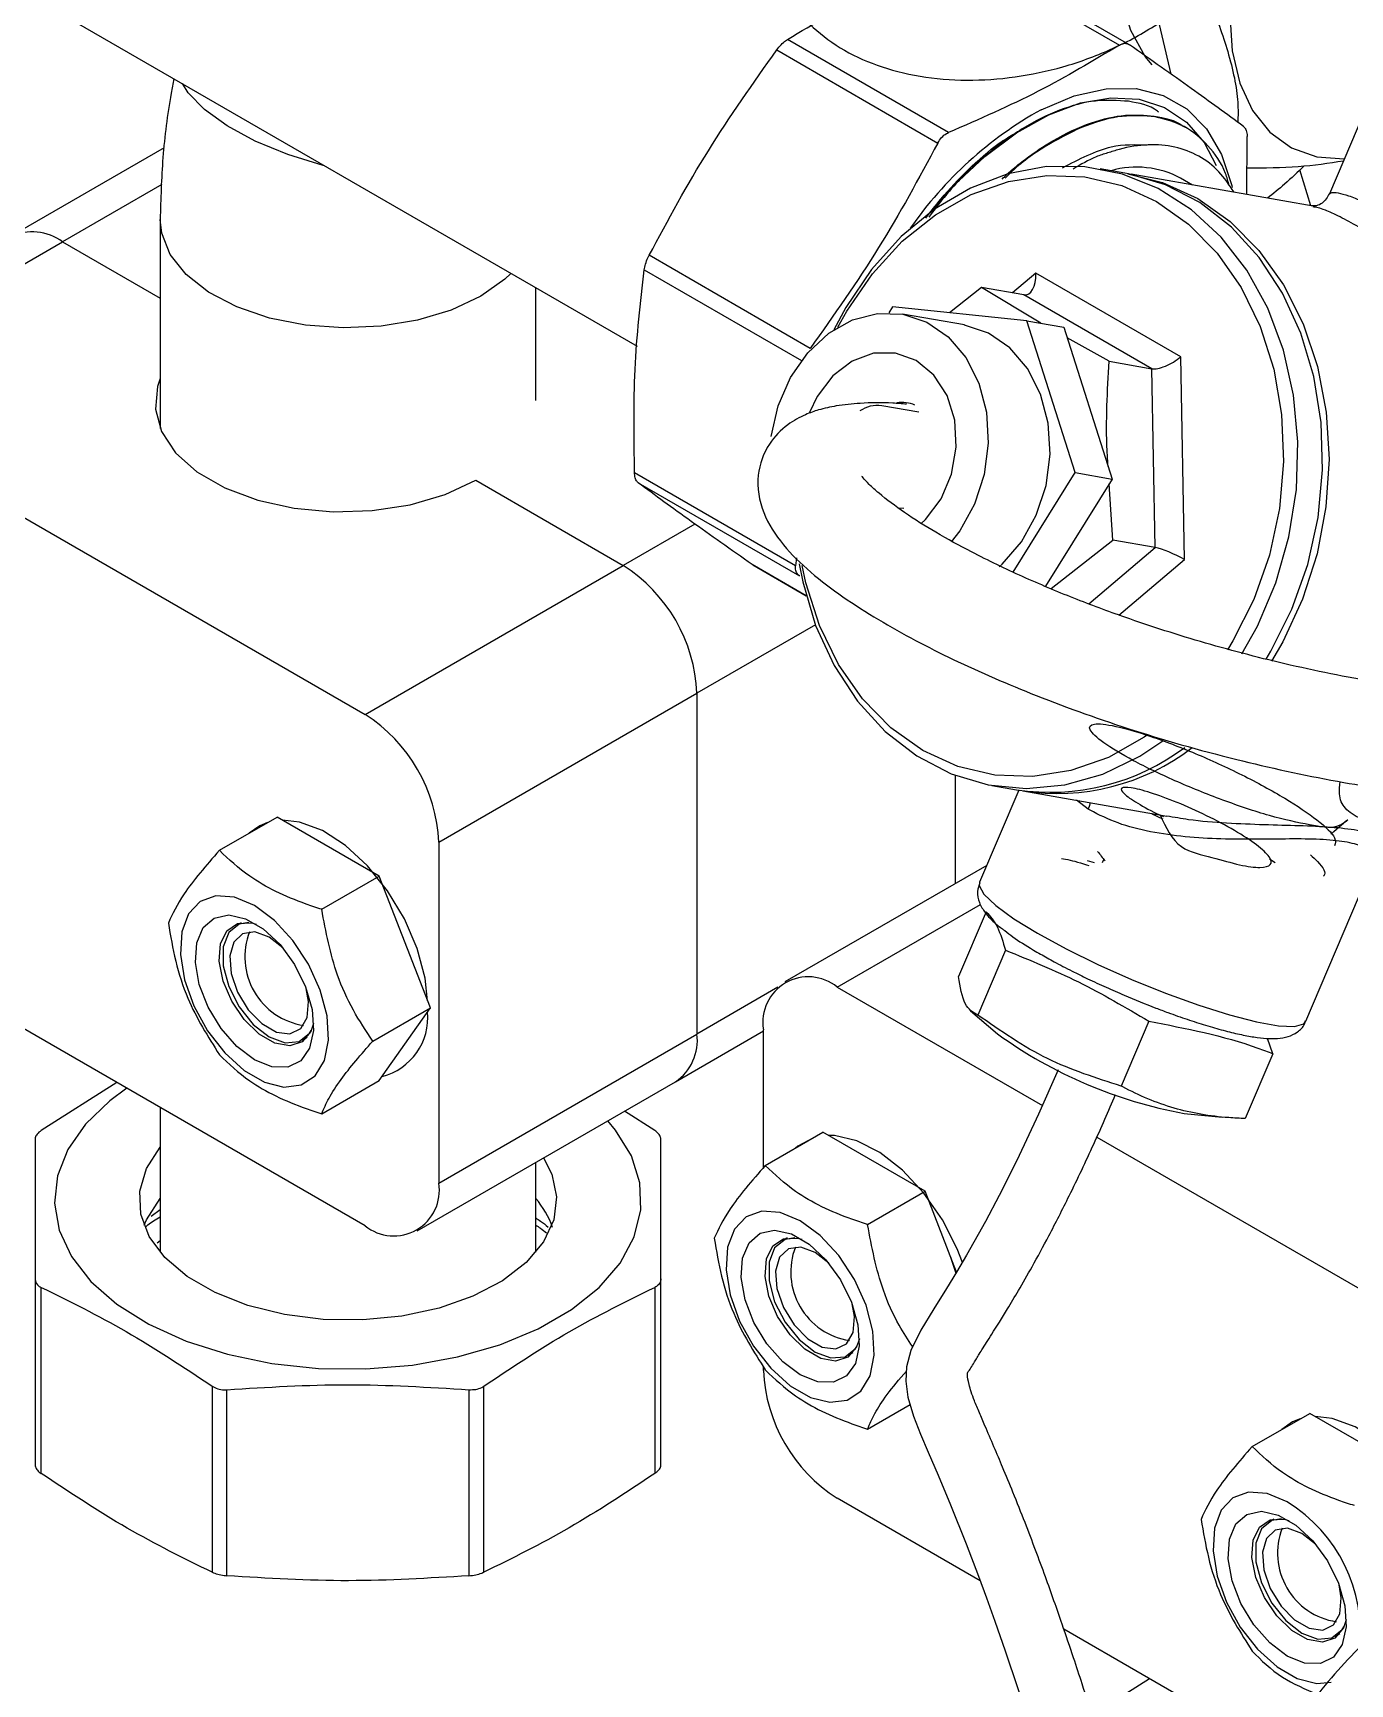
# Model space of a CAD drawing. Extents: x 75 to 2075, y 25 to 1460.
# Drawn here: x 1544.9 to 1635, y 618.2 to 731.2 of the extents above; entities that cross this region are included whole.
import ezdxf

# ---------------------------------------------------------------- set-up
doc = ezdxf.new("R2010")
doc.units = 0
doc.header["$LTSCALE"] = 5
doc.linetypes.add('SLD-KATı', pattern=[0])
doc.layers.get('0').update_dxf_attribs({"linetype": 'CONTINUOUS'})

msp = doc.modelspace()

# ---------------------------------------------------------------- linework, layer by layer
at = {"color": 7, "linetype": 'SLD-KATı'}
for p, q in [((1533.391, 740.292), (1586.233, 709.787)), ((1620.191, 739.465), (1622.771, 728.419)), ((1608.215, 736.771), (1619.246, 730.403)), ((1619.898, 730.446), (1608.875, 736.809)), ((1607.549, 724.415), (1596.518, 730.783)), ((1595.788, 730.068), (1606.819, 723.7)), ((1637.788, 729.996), (1633.629, 720.229)), ((1623.786, 724.761), (1623.711, 724.805)), ((1553.844, 723.373), (1543.319, 717.298)), ((1627.978, 720.171), (1628, 724.135)), ((1619.624, 721.64), (1617.932, 721.938)), ((1632.516, 719.373), (1620.047, 721.566)), ((1624.26, 720.825), (1623.437, 721.3)), ((1632.347, 719.403), (1631.609, 721.869)), ((1553.571, 718.459), (1553.571, 704.157)), ((1529.213, 706.739), (1546.89, 716.944)), ((1546.89, 716.944), (1553.571, 713.087)), ((1598.08, 709.644), (1587.049, 716.012)), ((1623.446, 709.058), (1613.531, 714.782)), ((1579.285, 706.063), (1579.285, 713.798)), ((1609.806, 713.81), (1607.605, 712.082)), ((1613.865, 711.362), (1609.806, 713.81)), ((1612.716, 713.298), (1609.806, 713.81)), ((1621.464, 708.248), (1612.716, 713.298)), ((1603.723, 712.486), (1603.467, 712.076)), ((1612.907, 711.531), (1603.723, 712.486)), ((1608.637, 711.243), (1604.406, 711.986)), ((1616.213, 701.142), (1612.907, 711.531)), ((1612.907, 711.531), (1615.446, 711.085)), ((1615.446, 711.085), (1618.752, 700.696)), ((1618.555, 708.76), (1615.678, 710.355)), ((1618.555, 708.76), (1621.464, 708.248)), ((1623.712, 695.184), (1623.446, 709.058)), ((1621.7, 696.006), (1621.464, 708.248)), ((1529.213, 706.739), (1567.599, 684.579)), ((1605.511, 705.265), (1602.973, 705.711)), ((1597.082, 694.757), (1586.051, 701.125)), ((1611.97, 694.332), (1616.213, 701.142)), ((1616.213, 701.142), (1618.752, 700.696)), ((1575.175, 700.616), (1585.276, 694.784)), ((1586.306, 700.429), (1597.337, 694.061)), ((1618.752, 700.696), (1614.181, 693.361)), ((1618.79, 696.517), (1618.55, 700.373)), ((1604.106, 698.729), (1604.496, 698.693)), ((1614.567, 693.198), (1618.79, 696.517)), ((1621.7, 696.006), (1618.79, 696.517)), ((1597.132, 695.308), (1597.082, 694.757)), ((1567.599, 684.579), (1585.276, 694.784)), ((1594.154, 694.816), (1594.109, 694.842)), ((1594.153, 694.814), (1597.8, 692.708)), ((1572.649, 675.831), (1590.327, 686.036)), ((1590.327, 686.036), (1590.327, 662.706)), ((1608.005, 680.418), (1608.005, 672.999)), ((1612.359, 679.404), (1609.671, 673.092)), ((1610.51, 679.728), (1612.203, 679.43)), ((1612.626, 679.356), (1622.497, 677.62)), ((1617.238, 678.02), (1617.103, 678.099)), ((1557.629, 675.282), (1561.574, 677.559)), ((1568.572, 673.519), (1561.574, 677.559)), ((1572.649, 675.831), (1572.649, 652.501)), ((1610.161, 674.244), (1596.352, 666.272)), ((1617.036, 674.587), (1617.523, 674.448)), ((1618.173, 674.676), (1618.061, 674.414)), ((1629.518, 674.694), (1629.907, 674.44)), ((1632.014, 663.576), (1636.674, 674.516)), ((1564.628, 671.242), (1568.572, 673.519)), ((1572.072, 664.5), (1568.572, 673.519)), ((1567.599, 649.585), (1529.213, 671.744)), ((1559.12, 670.326), (1558.771, 670.124)), ((1610.128, 671.076), (1608.237, 666.637)), ((1611.449, 668.444), (1609.559, 664.005)), ((1599.923, 665.919), (1613.977, 657.806)), ((1568.127, 662.223), (1572.072, 664.5)), ((1568.572, 659.521), (1572.072, 664.5)), ((1609.057, 664.296), (1610.903, 662.711)), ((1621.263, 663.585), (1619.372, 659.146)), ((1563.294, 662.29), (1563.643, 662.492)), ((1572.649, 652.501), (1590.327, 662.706)), ((1588.847, 659.436), (1594.873, 662.915)), ((1594.873, 653.552), (1594.873, 663.002)), ((1629.754, 661.359), (1629.383, 662.407)), ((1629.754, 661.359), (1627.864, 656.92)), ((1550.609, 659.392), (1545.418, 656.096)), ((1564.628, 657.244), (1568.572, 659.521)), ((1571.17, 649.231), (1588.847, 659.436)), ((1553.571, 657.683), (1553.571, 647.765)), ((1587.438, 656.096), (1585.354, 657.42)), ((1623.675, 657.271), (1626.297, 657.019)), ((1595.005, 653.705), (1598.95, 655.982)), ((1605.948, 651.942), (1598.95, 655.982)), ((1617.707, 655.652), (1638.309, 643.759)), ((1579.285, 647.765), (1579.285, 653.916)), ((1602.004, 649.665), (1605.948, 651.942)), ((1608.1, 646.397), (1605.948, 651.942)), ((1552.957, 650.239), (1553.571, 650.685)), ((1596.496, 648.749), (1596.147, 648.548)), ((1553.353, 648.415), (1553.571, 648.573)), ((1545, 645.948), (1545, 633.209)), ((1545.418, 632.626), (1545.418, 645.365)), ((1587.438, 645.365), (1587.438, 632.626)), ((1587.857, 633.209), (1587.857, 645.948)), ((1600.669, 640.714), (1601.018, 640.915)), ((1594.873, 639.672), (1594.873, 639.945)), ((1557.134, 638.601), (1557.134, 625.863)), ((1575.723, 625.863), (1575.723, 638.601)), ((1558.144, 625.621), (1558.144, 638.36)), ((1574.713, 638.36), (1574.713, 625.621)), ((1602.004, 635.667), (1604.913, 637.347)), ((1628.34, 634.461), (1632.285, 636.738)), ((1639.283, 632.698), (1632.285, 636.738)), ((1609.72, 625.269), (1599.923, 630.924)), ((1629.831, 629.505), (1629.482, 629.304)), ((1630.263, 613.41), (1615.448, 621.962)), ((1634.004, 621.47), (1634.353, 621.671)), ((1621.32, 618.572), (1617.384, 616.073))]:
    msp.add_line(p, q, dxfattribs=at)
at = {"color": 8, "linetype": 'SLD-KATı'}
for p, q in [((1553.677, 720.862), (1546.89, 716.944)), ((1586.713, 715.014), (1597.473, 708.803)), ((1613.531, 714.782), (1611.937, 713.435)), ((1590.181, 697.616), (1585.276, 694.784)), ((1617.148, 692.16), (1621.7, 696.006)), ((1619.219, 691.387), (1623.712, 695.184)), ((1597.799, 692.711), (1594.109, 694.842)), ((1598.438, 690.719), (1590.327, 686.036)), ((1617.103, 678.099), (1616.307, 678.709)), ((1599.923, 665.919), (1609.736, 671.583)), ((1595.872, 665.907), (1590.327, 662.706))]:
    msp.add_line(p, q, dxfattribs=at)
at = {"color": 7, "linetype": 'SLD-KATı', "flags": 128}
for points in [[(1621.497, 729.042), (1621.018, 729.633), (1620.035, 731.405), (1619.398, 733.533), (1619.126, 735.958), (1619.226, 738.614), (1619.695, 741.428), (1620.52, 744.324), (1621.678, 747.224), (1623.139, 750.047), (1624.862, 752.716), (1626.8, 755.16), (1628.298, 756.74)], [(1633.573, 749.664), (1633.107, 749.07), (1631.326, 746.49), (1629.791, 743.734), (1628.544, 740.877), (1627.617, 737.998), (1627.038, 735.176), (1626.821, 732.486), (1626.973, 730.003), (1627.489, 727.794), (1628.355, 725.92), (1629.548, 724.431), (1631.035, 723.368), (1632.775, 722.761), (1634.648, 722.621)], [(1606.32, 718.976), (1607.924, 720.8), (1610.025, 722.78), (1612.207, 724.406), (1614.41, 725.637), (1616.58, 726.44), (1618.659, 726.795), (1620.594, 726.693), (1622.334, 726.135), (1623.835, 725.138), (1625.057, 723.725), (1625.877, 722.17)], [(1613.889, 725.977), (1616.155, 726.924), (1618.341, 727.41), (1620.391, 727.423), (1622.251, 726.961), (1623.874, 726.038), (1625.218, 724.678), (1626.248, 722.914), (1626.937, 720.794), (1626.968, 720.651)], [(1627.635, 688.729), (1628.695, 690.624), (1629.962, 693.599), (1630.861, 696.744), (1631.369, 699.985), (1631.475, 703.245), (1631.177, 706.449), (1630.482, 709.522), (1629.405, 712.39), (1627.972, 714.988), (1626.217, 717.254), (1624.181, 719.136), (1621.912, 720.588), (1619.462, 721.577), (1616.889, 722.08), (1614.254, 722.085), (1611.618, 721.591), (1609.043, 720.612), (1606.589, 719.168), (1604.315, 717.295), (1602.272, 715.036), (1600.51, 712.444), (1599.685, 710.918)], [(1599.971, 711.097), (1600.583, 712.198), (1602.34, 714.754), (1604.38, 716.97), (1606.651, 718.79), (1609.099, 720.17), (1611.662, 721.076), (1614.277, 721.485), (1616.881, 721.387), (1619.409, 720.785), (1621.799, 719.694), (1623.992, 718.14), (1625.934, 716.161), (1627.577, 713.807), (1628.88, 711.136), (1629.813, 708.212), (1630.351, 705.109), (1630.481, 701.902), (1630.201, 698.671), (1629.516, 695.494), (1628.445, 692.451), (1627.013, 689.617), (1626.64, 689.008)], [(1631.065, 691.788), (1632.151, 694.857), (1632.857, 698.059), (1633.165, 701.32), (1633.069, 704.562), (1632.57, 707.709), (1631.682, 710.688), (1630.423, 713.43), (1628.825, 715.869), (1626.924, 717.949), (1624.765, 719.62), (1622.398, 720.844), (1619.879, 721.593), (1619.624, 721.64)], [(1619.835, 721.601), (1622.203, 721.003), (1624.613, 719.895)], [(1624.613, 719.895), (1626.829, 718.332), (1628.799, 716.35), (1630.477, 713.996), (1631.824, 711.324), (1632.807, 708.398), (1633.405, 705.286), (1633.602, 702.06), (1633.394, 698.798), (1632.787, 695.574), (1631.794, 692.464), (1630.439, 689.543), (1629.671, 688.23)], [(1595.413, 703.609), (1595.887, 705.711), (1596.734, 707.658), (1597.908, 709.345), (1599.346, 710.682), (1600.97, 711.596), (1602.692, 712.038), (1604.42, 711.984), (1606.061, 711.437), (1607.526, 710.427), (1608.736, 709.008), (1609.625, 707.257), (1610.147, 705.267), (1610.273, 703.147), (1609.996, 701.01), (1609.33, 698.972), (1608.313, 697.142), (1607.741, 696.398)], [(1611.026, 694.693), (1611.229, 694.876), (1612.544, 696.398), (1613.561, 698.228), (1614.226, 700.266), (1614.504, 702.403), (1614.378, 704.523), (1613.856, 706.513), (1612.966, 708.264), (1611.756, 709.683), (1610.291, 710.694), (1608.651, 711.24), (1608.637, 711.243)], [(1605.663, 697.629), (1605.972, 697.923), (1607.039, 699.336), (1607.762, 701.033), (1608.082, 702.877), (1607.975, 704.718), (1607.448, 706.406), (1606.545, 707.806), (1605.338, 708.804), (1603.925, 709.319), (1602.421, 709.308), (1600.948, 708.774), (1599.624, 707.76), (1598.558, 706.346), (1598.035, 705.243)], [(1553.571, 707.572), (1553.385, 707.025), (1553.244, 705.476), (1553.664, 703.943), (1554.628, 702.495), (1556.091, 701.193), (1557.992, 700.096), (1560.246, 699.251), (1562.756, 698.695), (1565.41, 698.452), (1568.095, 698.533), (1570.691, 698.935), (1573.086, 699.639), (1575.175, 700.616)], [(1597.319, 694.888), (1597.564, 693.659), (1598.452, 690.68), (1599.711, 687.938), (1601.309, 685.499), (1603.21, 683.419), (1605.369, 681.748), (1607.736, 680.524), (1610.255, 679.775), (1612.866, 679.521), (1615.51, 679.766), (1618.123, 680.504), (1620.644, 681.719), (1622.234, 682.772)], [(1621.17, 683.18), (1620.945, 683.024), (1618.497, 681.644), (1615.934, 680.738), (1613.318, 680.33), (1610.714, 680.427), (1608.186, 681.029), (1605.797, 682.121), (1603.604, 683.675), (1601.662, 685.653), (1600.019, 688.007), (1598.715, 690.679), (1597.783, 693.602), (1597.527, 694.785)], [(1629.289, 688.369), (1629.624, 688.924), (1631.065, 691.788)], [(1560.923, 677.183), (1560.394, 676.968), (1559.664, 676.456)], [(1571.884, 664.984), (1571.708, 666.526), (1571.166, 668.556), (1570.297, 670.586), (1569.145, 672.505), (1567.774, 674.211), (1566.257, 675.611), (1564.677, 676.629), (1563.118, 677.212), (1561.949, 677.342)], [(1560.022, 671.493), (1558.651, 672.067), (1557.382, 672.163), (1556.308, 671.774), (1555.51, 670.929), (1555.046, 669.691), (1554.952, 668.151), (1555.233, 666.423), (1555.87, 664.637), (1556.815, 662.923), (1557.998, 661.41), (1559.33, 660.209), (1560.715, 659.41), (1562.047, 659.072), (1563.23, 659.22), (1564.175, 659.842), (1564.812, 660.894), (1565.093, 662.296), (1564.999, 663.946), (1564.535, 665.719), (1563.737, 667.486), (1562.663, 669.114), (1561.394, 670.484), (1560.022, 671.493)], [(1560.022, 660.945), (1558.828, 661.843), (1557.74, 663.076), (1556.855, 664.536), (1556.251, 666.092), (1555.982, 667.607), (1556.072, 668.946), (1556.514, 669.989), (1557.267, 670.645), (1558.264, 670.854), (1559.419, 670.599), (1560.626, 669.902), (1561.78, 668.825), (1562.778, 667.463), (1563.531, 665.938), (1563.973, 664.385), (1564.063, 662.942), (1563.794, 661.737), (1563.19, 660.878), (1562.305, 660.441), (1561.217, 660.464), (1560.022, 660.945)], [(1564.072, 663.427), (1563.88, 662.868), (1563.29, 662.166), (1562.439, 661.893), (1561.42, 662.077), (1560.341, 662.7), (1559.321, 663.693), (1558.47, 664.949), (1557.881, 666.332), (1557.616, 667.692), (1557.705, 668.881), (1558.138, 669.771), (1558.868, 670.266), (1559.817, 670.311), (1560.145, 670.23)], [(1559.647, 670.336), (1558.977, 670.223), (1558.263, 669.653), (1557.883, 668.667), (1557.883, 667.384), (1558.263, 665.96), (1558.977, 664.565), (1559.939, 663.368), (1561.033, 662.514), (1562.126, 662.106), (1563.088, 662.192), (1563.802, 662.762), (1563.915, 662.943)], [(1561.971, 668.601), (1561.033, 669.337), (1560.054, 669.691), (1559.207, 669.574), (1558.607, 669.003), (1558.334, 668.054), (1558.426, 666.856), (1558.87, 665.57), (1559.606, 664.37), (1560.535, 663.419), (1561.531, 662.844), (1562.459, 662.723), (1563.195, 663.073), (1563.639, 663.846), (1563.731, 664.938), (1563.575, 665.823)], [(1615.059, 660.262), (1613.717, 657.216), (1612.224, 654.047), (1611.028, 651.658), (1610.083, 649.867), (1608.79, 647.561), (1608.099, 646.396), (1607.415, 645.282), (1606.544, 643.901), (1605.646, 642.439), (1604.977, 641.051), (1604.678, 639.926), (1604.629, 638.953), (1604.769, 637.838), (1605.147, 636.548), (1605.635, 635.303), (1606.152, 634.086), (1606.833, 632.502), (1607.681, 630.484), (1608.759, 627.796), (1609.604, 625.584), (1610.145, 624.115), (1610.718, 622.519), (1611.428, 620.479), (1612.293, 617.905), (1613.333, 614.684), (1614.57, 610.679), (1616.023, 605.734), (1617.257, 601.321), (1618.64, 596.172), (1620.185, 590.17), (1621.906, 583.188), (1621.906, 583.188)], [(1551.298, 658.995), (1550.123, 658.141), (1548.45, 656.543), (1547.242, 654.811), (1546.532, 652.99), (1546.337, 651.126), (1546.662, 649.269), (1547.499, 647.465), (1548.826, 645.763), (1550.609, 644.205), (1552.802, 642.833), (1555.348, 641.682), (1558.181, 640.781), (1561.227, 640.154), (1564.408, 639.818), (1567.642, 639.78), (1570.844, 640.042), (1573.931, 640.598), (1576.825, 641.432), (1579.449, 642.523), (1581.735, 643.843), (1583.626, 645.358), (1585.071, 647.029), (1586.033, 648.811), (1586.487, 650.66), (1586.422, 652.526), (1585.839, 654.363), (1584.754, 656.121), (1584.213, 656.761)], [(1598.298, 655.606), (1597.226, 655.04), (1597.04, 654.88)], [(1608.51, 647.071), (1608.146, 648.001), (1607.128, 649.989), (1605.858, 651.814), (1604.404, 653.377), (1602.845, 654.595), (1601.265, 655.401), (1599.748, 655.752), (1599.325, 655.766)], [(1579.823, 654.227), (1580.388, 653.113), (1580.71, 651.556), (1580.516, 649.992), (1579.813, 648.478), (1578.627, 647.068), (1576.999, 645.813), (1574.989, 644.758), (1572.67, 643.942), (1570.126, 643.394), (1567.447, 643.134), (1564.732, 643.171), (1562.078, 643.505), (1559.582, 644.122), (1557.333, 645.001), (1555.412, 646.109), (1553.89, 647.408), (1552.821, 648.849), (1552.244, 650.381), (1552.179, 651.948), (1552.629, 653.494), (1553.571, 654.955)], [(1552.468, 649.61), (1552.629, 649.995), (1553.571, 651.455)], [(1597.398, 649.917), (1596.027, 650.491), (1594.757, 650.587), (1593.684, 650.198), (1592.885, 649.353), (1592.422, 648.114), (1592.327, 646.574), (1592.609, 644.847), (1593.246, 643.06), (1594.191, 641.347), (1595.373, 639.833), (1596.706, 638.633), (1598.09, 637.834), (1599.423, 637.495), (1600.606, 637.643), (1601.55, 638.266), (1602.187, 639.317), (1602.469, 640.72), (1602.374, 642.369), (1601.911, 644.143), (1601.113, 645.909), (1600.039, 647.538), (1598.769, 648.908), (1597.398, 649.917)], [(1597.398, 639.369), (1596.204, 640.266), (1595.116, 641.499), (1594.23, 642.959), (1593.626, 644.516), (1593.358, 646.03), (1593.448, 647.369), (1593.889, 648.413), (1594.642, 649.068), (1595.64, 649.278), (1596.794, 649.023), (1598.002, 648.326), (1599.156, 647.248), (1600.154, 645.886), (1600.907, 644.361), (1601.348, 642.808), (1601.438, 641.366), (1601.17, 640.161), (1600.566, 639.302), (1599.681, 638.864), (1598.592, 638.887), (1597.398, 639.369)], [(1601.448, 641.851), (1601.256, 641.292), (1600.666, 640.59), (1599.815, 640.316), (1598.795, 640.501), (1597.717, 641.123), (1596.697, 642.116), (1595.846, 643.372), (1595.256, 644.755), (1594.992, 646.115), (1595.081, 647.305), (1595.514, 648.195), (1596.244, 648.689), (1597.192, 648.735), (1597.521, 648.653)], [(1597.023, 648.759), (1596.353, 648.647), (1595.639, 648.076), (1595.259, 647.09), (1595.259, 645.808), (1595.639, 644.383), (1596.353, 642.988), (1597.314, 641.792), (1598.408, 640.938), (1599.502, 640.529), (1600.464, 640.615), (1601.178, 641.185), (1601.29, 641.366)], [(1599.347, 647.024), (1598.408, 647.76), (1597.429, 648.114), (1596.583, 647.997), (1595.982, 647.426), (1595.71, 646.477), (1595.802, 645.279), (1596.246, 643.993), (1596.982, 642.794), (1597.91, 641.842), (1598.906, 641.267), (1599.835, 641.147), (1600.571, 641.496), (1601.015, 642.27), (1601.107, 643.362), (1600.951, 644.247)], [(1608.076, 646.316), (1607.76, 647.269), (1607.698, 647.433)], [(1608.076, 646.316), (1607.76, 647.269), (1607.698, 647.433)], [(1631.633, 636.362), (1631.105, 636.148), (1630.375, 635.636)], [(1642.385, 625.881), (1641.877, 627.736), (1641.007, 629.765), (1639.856, 631.685), (1638.485, 633.39), (1636.968, 634.79), (1635.387, 635.809), (1633.828, 636.391), (1632.66, 636.522)], [(1630.733, 630.673), (1629.362, 631.247), (1628.092, 631.343), (1627.019, 630.954), (1626.22, 630.109), (1625.757, 628.871), (1625.662, 627.33), (1625.944, 625.603), (1626.581, 623.816), (1627.526, 622.103), (1628.708, 620.589), (1630.041, 619.389), (1631.425, 618.59), (1632.758, 618.252), (1633.757, 618.341)], [(1630.733, 620.125), (1629.539, 621.022), (1628.451, 622.256), (1627.565, 623.715), (1626.961, 625.272), (1626.693, 626.787), (1626.783, 628.125), (1627.224, 629.169), (1627.977, 629.824), (1628.975, 630.034), (1630.129, 629.779), (1631.337, 629.082), (1632.491, 628.004), (1633.489, 626.643), (1634.242, 625.117), (1634.683, 623.564), (1634.774, 622.122), (1634.505, 620.917), (1633.901, 620.058), (1633.016, 619.62), (1631.927, 619.643), (1630.733, 620.125)], [(1630.358, 629.515), (1629.688, 629.403), (1628.974, 628.832), (1628.594, 627.846), (1628.594, 626.564), (1628.974, 625.139), (1629.688, 623.745), (1630.649, 622.548), (1631.743, 621.694), (1632.837, 621.285), (1633.799, 621.371), (1634.513, 621.941), (1634.625, 622.122)], [(1634.783, 622.607), (1634.591, 622.048), (1634.001, 621.346), (1633.15, 621.072), (1632.13, 621.257), (1631.052, 621.879), (1630.032, 622.872), (1629.181, 624.128), (1628.591, 625.511), (1628.327, 626.871), (1628.416, 628.061), (1628.849, 628.951), (1629.579, 629.445), (1630.527, 629.491), (1630.856, 629.409)], [(1632.682, 627.781), (1631.743, 628.516), (1630.764, 628.87), (1629.918, 628.753), (1629.317, 628.182), (1629.045, 627.233), (1629.137, 626.035), (1629.581, 624.749), (1630.317, 623.55), (1631.245, 622.598), (1632.241, 622.023), (1633.17, 621.903), (1633.906, 622.253), (1634.35, 623.026), (1634.442, 624.118), (1634.286, 625.003)]]:
    msp.add_lwpolyline(points, dxfattribs=at)
at = {"color": 8, "linetype": 'SLD-KATı', "flags": 128}
for points in [[(1564.833, 722.141), (1564.736, 722.167), (1562.304, 722.921), (1560.079, 723.836), (1558.153, 724.874), (1556.603, 725.992), (1555.493, 727.144), (1555.094, 727.763)], [(1575.52, 713.211), (1573.503, 712.262), (1571.198, 711.566), (1568.697, 711.153), (1566.103, 711.039), (1563.522, 711.229), (1561.06, 711.715), (1558.818, 712.476), (1556.888, 713.483), (1555.348, 714.694), (1554.262, 716.058), (1553.674, 717.521), (1553.571, 718.46)], [(1577.591, 714.776), (1577.164, 714.375), (1575.52, 713.211)], [(1617.242, 678.544), (1617.196, 678.354), (1617.103, 678.099)], [(1609.671, 673.092), (1609.649, 672.864), (1609.977, 672.271), (1610.78, 671.505), (1612.023, 670.602), (1613.651, 669.599)], [(1613.651, 669.599), (1615.593, 668.54), (1617.765, 667.473), (1620.071, 666.444), (1622.411, 665.497), (1624.683, 664.674), (1626.786, 664.011), (1628.63, 663.537), (1630.134, 663.272), (1631.231, 663.229), (1631.875, 663.409), (1632.014, 663.576)]]:
    msp.add_lwpolyline(points, dxfattribs=at)
at = {"color": 7, "linetype": 'SLD-KATı'}
for centre, radius, start, end in [((1626.85, 702.67), 26.668, 119.07861, 145.27296), ((1620.436, 715.641), 6.406, 62.05811, 105.81578), ((1544.798, 714.023), 3.593, 54.38242, 114.30712), ((1602.666, 703.688), 2.046, 81.38197, 125.35966), ((1579.361, 685.537), 10.977, 2.60548, 57.39452), ((1561.684, 675.332), 10.977, 2.60548, 57.39452), ((1614.521, 694.571), 15.317, 261.29513, 306.94281), ((1614.992, 694.32), 15.15, 261.01499, 307.55719), ((1564.115, 667.987), 4.746, 158.83328, 261.16135), ((1597.952, 663.501), 3.119, 50.79671, 189.21404), ((1567.691, 663.86), 4.21, 284.71744, 5.08122), ((1586.929, 662.274), 3.425, 304.05635, 7.25583), ((1629.356, 688.322), 31.567, 234.22829, 259.63262), ((1569.57, 652.002), 3.119, 230.79671, 9.21404), ((1574.529, 647.363), 6.274, 19.64674, 40.71058), ((1601.491, 646.41), 4.746, 158.83328, 261.16135), ((1605.839, 640.171), 10.977, 182.60548, 237.39452), ((1625.314, 621.768), 10.424, 353.23708, 58.67705), ((1634.826, 627.166), 4.746, 158.83328, 261.16135)]:
    msp.add_arc(centre, radius, start, end, dxfattribs=at)
at = {"color": 8, "linetype": 'SLD-KATı'}
msp.add_arc((1604.375, 703.766), 2.173, 66.26508, 99.555, dxfattribs=at)
at = {"color": 7, "linetype": 'SLD-KATı'}
for centre, major_axis, ratio, start_param, end_param in [((1612.685, 714.93), (-0.146, 1.637), 0.5093534, 3.0052984, 4.5760947), ((1622.599, 709.207), (1.381, 0.815), 0.3810582, 3.5609335, 5.1317299), ((1622.866, 695.332), (1.437, -0.651), 0.1591937, 1.0151612, 2.5859575)]:
    msp.add_ellipse(centre, major_axis=major_axis, ratio=ratio, start_param=start_param, end_param=end_param, dxfattribs=at)
for points, knots in [([(1661.996, 726.008), (1662.001, 726.011), (1662.08, 726.055), (1661.548, 726.191), (1660.249, 726.922), (1658.11, 728.325), (1655.499, 730.333), (1652.838, 732.616), (1649.66, 735.569), (1645.934, 739.351), (1641.79, 743.974), (1638.391, 748.07), (1635.479, 751.774), (1632.725, 755.434), (1629.867, 759.426), (1626.921, 763.741), (1623.923, 768.339), (1620.636, 773.636), (1617.351, 779.223), (1614.08, 785.078), (1610.838, 791.174), (1607.425, 797.942), (1603.832, 805.451), (1601.523, 810.651), (1600.302, 813.401)], [0, 0, 0, 0, 0.0020497, 0.0301819, 0.0640753, 0.0982096, 0.1328976, 0.1642325, 0.1907123, 0.2391823, 0.2870046, 0.3322943, 0.361502, 0.3969068, 0.44062, 0.479832, 0.5254644, 0.5784883, 0.6400266, 0.6962506, 0.7594906, 0.8305718, 0.9104065, 1, 1, 1, 1]), ([(1597.66, 812.317), (1598.937, 809.441), (1601.338, 804.033), (1605.065, 796.264), (1608.566, 789.348), (1611.851, 783.197), (1614.912, 777.741), (1617.747, 772.915), (1620.355, 768.658), (1622.946, 764.589), (1625.531, 760.691), (1628.259, 756.752), (1631.507, 752.261), (1635.51, 747.047), (1640.244, 741.37), (1644.284, 736.959), (1647.494, 733.718), (1650.078, 731.259), (1652.924, 728.752), (1655.752, 726.508), (1658.282, 724.765), (1660.275, 723.658), (1661.638, 723.181), (1662.556, 723.11), (1663.466, 723.47), (1663.988, 724.349), (1663.995, 725.054), (1663.899, 725.432), (1663.732, 725.832), (1663.348, 726.435), (1662.594, 727.319), (1661.247, 728.596), (1659.343, 730.127), (1656.937, 731.846), (1654.152, 733.678), (1651.864, 735.03), (1650.641, 735.752)], [0, 0, 0, 0, 0.0715414, 0.1345143, 0.1898869, 0.2385234, 0.2811927, 0.3185757, 0.3512727, 0.3798102, 0.4121736, 0.4403831, 0.4693959, 0.514009, 0.5584366, 0.5993028, 0.6184122, 0.6399774, 0.664883, 0.6922972, 0.7190166, 0.745141, 0.7693914, 0.7868912, 0.8009275, 0.8098206, 0.8171453, 0.8232387, 0.8328532, 0.8468666, 0.8655525, 0.8893461, 0.9189148, 0.942329, 0.9691726, 1, 1, 1, 1]), ([(1595.453, 736.551), (1595.78, 735.543), (1596.486, 733.36), (1597.945, 731.848), (1600.058, 730.139), (1602.615, 728.958), (1605.558, 728.191), (1608.771, 727.922), (1612.097, 728.147), (1615.429, 728.852), (1618.667, 730.027), (1621.678, 731.635), (1624.317, 733.592), (1626.509, 735.832), (1628.183, 738.295), (1629.262, 740.891), (1629.697, 743.488), (1629.488, 746.007), (1628.635, 748.377), (1627.156, 750.504), (1625.128, 752.283), (1622.629, 753.665), (1619.731, 754.615), (1616.53, 755.085), (1613.19, 755.054), (1609.824, 754.535), (1606.53, 753.55), (1603.43, 752.121), (1600.68, 750.324), (1598.364, 748.225), (1596.549, 745.897), (1595.313, 743.414), (1594.717, 740.903), (1594.771, 738.453), (1595.453, 736.132), (1596.818, 734.075), (1598.054, 732.748), (1598.935, 732.249), (1599.013, 732.204)], [0, 0, 0, 0, 0.0247958, 0.0536964, 0.08212088, 0.11032546, 0.13913884, 0.16804933, 0.19651084, 0.22468848, 0.25348212, 0.28240108, 0.31089829, 0.33905325, 0.36782574, 0.39675171, 0.42528331, 0.45341982, 0.48216976, 0.51110129, 0.53966594, 0.56778827, 0.59651427, 0.6254499, 0.65404626, 0.68215867, 0.71085932, 0.73979761, 0.76842433, 0.79653108, 0.82520501, 0.8541445, 0.88280021, 0.91090557, 0.93955139, 0.96849063, 0.99717397, 1, 1, 1, 1]), ([(1709.063, 736.888), (1708.972, 736.255), (1708.577, 733.513), (1707.505, 728.902), (1705.786, 722.906), (1703.656, 717.298), (1701.139, 712.132), (1698.54, 707.848), (1696.002, 704.382), (1693.648, 701.647), (1691.269, 699.236), (1688.32, 696.64), (1684.256, 693.695), (1679.204, 690.903), (1673.805, 688.725), (1668.602, 687.227), (1663.109, 686.152), (1657.304, 685.531), (1650.712, 685.376), (1644.03, 685.757), (1637.294, 686.643), (1631.099, 687.869), (1625.198, 689.397), (1620.268, 690.972), (1616.108, 692.521), (1612.601, 693.992), (1609.437, 695.511), (1606.731, 696.994), (1604.577, 698.334), (1602.984, 699.528), (1602.084, 700.351), (1601.724, 700.752), (1601.615, 700.891), (1601.609, 700.877), (1601.608, 700.873)], [0, 0, 0, 0, 0.0157421, 0.0681159, 0.1145764, 0.1654648, 0.2095927, 0.2476276, 0.2791908, 0.3052422, 0.3265826, 0.3522928, 0.3886107, 0.4311742, 0.4706091, 0.5070164, 0.541106, 0.5845156, 0.6261982, 0.6766315, 0.7218631, 0.7667032, 0.8082101, 0.8481287, 0.8737611, 0.8997939, 0.9260928, 0.9450317, 0.9624542, 0.9782857, 0.986314, 0.9943033, 0.9981558, 1, 1, 1, 1]), ([(1623.502, 737.554), (1623.564, 737.431), (1624.262, 736.059), (1625.479, 733.459), (1626.79, 729.814), (1627.403, 726.992), (1627.371, 725.559), (1627.361, 725.11)], [0, 0, 0, 0, 0.0266984, 0.2988115, 0.570344, 0.8652368, 1, 1, 1, 1]), ([(1604.675, 705.819), (1604.357, 705.846), (1603.273, 705.94), (1601.669, 705.91), (1599.988, 705.748), (1598.753, 705.477), (1597.671, 705.098), (1596.467, 704.451), (1595.107, 703.099), (1594.297, 700.875), (1594.714, 698.394), (1596.105, 696.208), (1598.064, 694.291), (1600.299, 692.607), (1603.54, 690.54), (1607.978, 688.217), (1613.816, 685.7), (1620.447, 683.343), (1627.458, 681.373), (1634.265, 679.925), (1640.452, 678.998), (1646.177, 678.453), (1652.073, 678.242), (1658.536, 678.448), (1664.553, 679.149), (1669.673, 680.173), (1673.531, 681.2), (1677.895, 682.64), (1683.055, 684.826), (1688.522, 687.942), (1693.306, 691.455), (1697.443, 695.202), (1701.263, 699.445), (1705.188, 704.835), (1708.85, 711.337), (1711.943, 718.729), (1713.85, 724.956), (1715.022, 729.717), (1715.466, 732.004), (1715.673, 733.073)], [0, 0, 0, 0, 0.0085572, 0.0292426, 0.0450129, 0.0569124, 0.0656832, 0.0772112, 0.09041, 0.1060511, 0.1237639, 0.1404478, 0.1561481, 0.1717507, 0.1876302, 0.2190198, 0.2528319, 0.2917381, 0.3341558, 0.3732205, 0.4067814, 0.4371238, 0.4688988, 0.5038222, 0.5430751, 0.5676445, 0.5887736, 0.6079797, 0.6423995, 0.6799309, 0.7110216, 0.7409183, 0.7738811, 0.8087018, 0.8572977, 0.9071216, 0.9554208, 0.9791709, 1, 1, 1, 1]), ([(1595.788, 730.068), (1595.885, 730.19), (1596.08, 730.435), (1596.338, 730.664), (1596.478, 730.757), (1596.518, 730.783)], [0, 0, 0, 0, 0.4171164, 0.8343171, 1, 1, 1, 1]), ([(1619.246, 730.403), (1617.443, 729.321), (1613.837, 727.156), (1609.645, 725.329), (1607.549, 724.415)], [0, 0, 0, 0, 0.5, 1, 1, 1, 1]), ([(1619.246, 730.403), (1619.347, 730.452), (1619.549, 730.549), (1619.788, 730.511), (1619.908, 730.438), (1619.942, 730.418)], [0, 0, 0, 0, 0.41711643, 0.83431706, 1, 1, 1, 1]), ([(1627.745, 724.83), (1626.597, 725.673), (1624.289, 727.366), (1621.396, 729.397), (1619.942, 730.418)], [0, 0, 0, 0, 0.497591, 1, 1, 1, 1]), ([(1587.049, 716.012), (1588.352, 718.428), (1590.972, 723.282), (1594.177, 727.799), (1595.788, 730.068)], [0, 0, 0, 0, 0.497591, 1, 1, 1, 1]), ([(1554.513, 728.099), (1554.448, 727.767), (1554.095, 725.956), (1553.688, 722.715), (1553.61, 719.869), (1553.571, 718.459)], [0, 0, 0, 0, 0.10174661, 0.55502479, 1, 1, 1, 1]), ([(1619.871, 726.554), (1619.131, 726.608), (1617.65, 726.716), (1615.162, 726.035), (1612.596, 724.765), (1610.042, 722.873), (1607.857, 720.805), (1606.657, 719.234), (1606.19, 718.623)], [0, 0, 0, 0, 0.1774307, 0.3548613, 0.532292, 0.7097226, 0.8871533, 1, 1, 1, 1]), ([(1611.213, 721.234), (1611.424, 721.433), (1611.947, 721.927), (1612.803, 722.595), (1613.754, 723.278), (1615.269, 724.227), (1617.279, 725.154), (1619.633, 725.707), (1620.981, 725.595), (1621.625, 725.541)], [0, 0, 0, 0, 0.0604782, 0.1504688, 0.2383464, 0.324111, 0.568351, 0.793652, 1, 1, 1, 1]), ([(1621.699, 725.499), (1620.959, 725.552), (1619.479, 725.659), (1616.988, 724.988), (1614.435, 723.68), (1612.537, 722.401), (1611.573, 721.442), (1611.42, 721.29)], [0, 0, 0, 0, 0.2387139, 0.4774278, 0.7161417, 0.9548556, 1, 1, 1, 1]), ([(1621.947, 725.801), (1621.917, 725.826), (1621.348, 726.293), (1620.589, 726.427), (1619.871, 726.554)], [0, 0, 0, 0, 0.0532132, 1, 1, 1, 1]), ([(1621.625, 725.541), (1622.344, 725.415), (1623.102, 725.281), (1623.671, 724.813), (1623.701, 724.789)], [0, 0, 0, 0, 0.9472991, 1, 1, 1, 1]), ([(1626.772, 720.771), (1626.692, 721.06), (1626.387, 722.167), (1625.358, 723.578), (1623.762, 724.959), (1622.387, 725.319), (1621.699, 725.499)], [0, 0, 0, 0, 0.105481, 0.403654, 0.701827, 1, 1, 1, 1]), ([(1627.745, 724.83), (1627.802, 724.77), (1627.917, 724.649), (1627.986, 724.373), (1627.997, 724.187), (1628, 724.135)], [0, 0, 0, 0, 0.4171164, 0.8343171, 1, 1, 1, 1]), ([(1606.819, 723.7), (1605.515, 721.284), (1602.896, 716.43), (1599.69, 711.913), (1598.08, 709.644)], [0, 0, 0, 0, 0.497591, 1, 1, 1, 1]), ([(1606.002, 718.562), (1606.338, 719.004), (1607.24, 720.19), (1608.927, 721.935), (1610.595, 723.432), (1611.642, 724.093), (1611.951, 724.289)], [0, 0, 0, 0, 0.18679473, 0.50179271, 0.85284858, 1, 1, 1, 1]), ([(1606.819, 723.7), (1606.9, 723.831), (1607.062, 724.095), (1607.335, 724.315), (1607.502, 724.393), (1607.549, 724.415)], [0, 0, 0, 0, 0.4171162, 0.8343167, 1, 1, 1, 1]), ([(1615.351, 722.002), (1616.491, 722.597), (1618.552, 723.672), (1620.353, 723.597), (1621.157, 723.564)], [0, 0, 0, 0, 0.55312315, 1, 1, 1, 1]), ([(1627.098, 720.326), (1626.773, 720.823), (1626.107, 721.843), (1624.714, 722.866), (1623.081, 723.499), (1621.234, 723.646), (1619.654, 723.411), (1618.703, 723.102), (1618.439, 723.016)], [0, 0, 0, 0, 0.1789537, 0.3671025, 0.5552513, 0.7417399, 0.9282061, 1, 1, 1, 1]), ([(1618.439, 723.016), (1618.178, 722.937), (1617.409, 722.703), (1616.618, 722.231), (1616.095, 721.919)], [0, 0, 0, 0, 0.339745, 1, 1, 1, 1]), ([(1627.988, 721.99), (1629.185, 722.001), (1631.56, 722.024), (1633.584, 722.329), (1634.588, 722.481)], [0, 0, 0, 0, 0.5040894, 1, 1, 1, 1]), ([(1631.905, 722.147), (1631.461, 721.716), (1630.639, 720.916), (1629.781, 720.236), (1629.386, 719.924)], [0, 0, 0, 0, 0.5396798, 1, 1, 1, 1]), ([(1633.632, 720.237), (1633.486, 719.991), (1633.261, 719.614), (1632.741, 719.376), (1632.517, 719.387), (1632.404, 719.393)], [0, 0, 0, 0, 0.4821657, 0.7397575, 1, 1, 1, 1]), ([(1586.713, 715.014), (1586.738, 715.145), (1586.788, 715.408), (1586.925, 715.763), (1587.021, 715.957), (1587.049, 716.012)], [0, 0, 0, 0, 0.4171164, 0.8343171, 1, 1, 1, 1]), ([(1586.051, 701.125), (1586.015, 703.513), (1585.942, 708.312), (1586.455, 712.773), (1586.713, 715.014)], [0, 0, 0, 0, 0.497591, 1, 1, 1, 1]), ([(1618.477, 701.561), (1618.452, 701.916), (1618.286, 704.349), (1618.431, 706.728), (1618.555, 708.76)], [0, 0, 0, 0, 0.1460892, 1, 1, 1, 1]), ([(1586.306, 700.429), (1586.248, 700.49), (1586.134, 700.611), (1586.065, 700.886), (1586.054, 701.072), (1586.051, 701.125)], [0, 0, 0, 0, 0.4171164, 0.8343171, 1, 1, 1, 1]), ([(1594.109, 694.842), (1592.668, 695.853), (1589.774, 697.884), (1587.466, 699.578), (1586.306, 700.429)], [0, 0, 0, 0, 0.497591, 1, 1, 1, 1]), ([(1597.337, 694.061), (1597.263, 694.131), (1597.116, 694.271), (1597.062, 694.538), (1597.077, 694.708), (1597.082, 694.757)], [0, 0, 0, 0, 0.4171164, 0.8343171, 1, 1, 1, 1]), ([(1633.73, 676.392), (1634.246, 676.847), (1635.311, 677.786), (1634.249, 676.676), (1632.425, 676.975), (1629.61, 677.579), (1626.319, 678.686), (1622.987, 680.032), (1620.078, 681.447), (1618.003, 682.698), (1617.046, 683.602), (1617.338, 684.015), (1618.829, 683.86), (1621.307, 683.15), (1624.405, 681.964), (1627.691, 680.463), (1630.686, 678.833), (1632.932, 677.317), (1634.156, 676.143), (1634.03, 675.754), (1633.977, 675.591)], [0, 0, 0, 0, 0.0537514, 0.11076, 0.1669164, 0.223841, 0.2800999, 0.3369176, 0.3933033, 0.4499915, 0.506528, 0.5630646, 0.6197528, 0.6761385, 0.7329562, 0.7892151, 0.8461396, 0.9022961, 0.9593047, 1, 1, 1, 1]), ([(1622.042, 677.7), (1622.428, 676.86), (1623.14, 675.308), (1625.675, 674.818), (1627.542, 674.219), (1628.996, 674.056), (1629.717, 674.24), (1629.628, 674.79), (1628.741, 675.625), (1627.198, 676.633), (1625.239, 677.671), (1623.167, 678.595), (1621.303, 679.276), (1619.936, 679.622), (1619.281, 679.594), (1619.433, 679.207), (1620.414, 678.535), (1621.475, 677.939), (1622.205, 677.627), (1622.27, 677.599)], [0, 0, 0, 0, 0.07259209, 0.13401462, 0.19543715, 0.25685968, 0.31828221, 0.37970474, 0.44112727, 0.5025498, 0.56397233, 0.62539486, 0.6868174, 0.74823993, 0.80966246, 0.87108499, 0.93250752, 0.99393005, 1, 1, 1, 1]), ([(1621.471, 677.801), (1621.632, 677.709), (1621.844, 677.588), (1622.146, 677.46), (1622.218, 677.43)], [0, 0, 0, 0, 0.7597703, 1, 1, 1, 1]), ([(1557.629, 675.282), (1557.171, 674.76), (1556.243, 673.706), (1554.878, 671.911), (1554.42, 670.926), (1554.13, 670.303)], [0, 0, 0, 0, 0.2648614, 0.535466, 1, 1, 1, 1]), ([(1564.628, 671.242), (1564.27, 671.359), (1562.446, 671.961), (1559.8, 673.218), (1558.274, 674.668), (1557.629, 675.282)], [0, 0, 0, 0, 0.1234145, 0.6293958, 1, 1, 1, 1]), ([(1615.279, 674.725), (1615.663, 674.656), (1616.174, 674.565), (1616.951, 674.301), (1617.145, 674.235)], [0, 0, 0, 0, 0.7505223, 1, 1, 1, 1]), ([(1617.75, 675.211), (1617.837, 675.102), (1618.01, 674.883), (1618.184, 674.662), (1618.271, 674.552)], [0, 0, 0, 0, 0.500071, 1, 1, 1, 1]), ([(1632.328, 674.961), (1632.494, 674.811), (1633.157, 674.212), (1633.435, 673.719), (1633.232, 673.528), (1633.225, 673.521)], [0, 0, 0, 0, 0.24453924, 0.97407202, 1, 1, 1, 1]), ([(1609.703, 673.066), (1609.629, 672.866), (1609.452, 672.389), (1609.657, 671.622), (1610.088, 670.929), (1610.628, 670.356), (1611.198, 669.934), (1611.401, 669.783)], [0, 0, 0, 0, 0.1280005, 0.3052023, 0.5219553, 0.829112, 1, 1, 1, 1]), ([(1554.13, 670.303), (1554.278, 669.431), (1554.578, 667.668), (1555.595, 664.498), (1556.842, 662.529), (1557.629, 661.284)], [0, 0, 0, 0, 0.2648614, 0.535466, 1, 1, 1, 1]), ([(1568.127, 662.223), (1567.669, 662.915), (1566.741, 664.316), (1565.376, 667.285), (1564.918, 669.709), (1564.628, 671.242)], [0, 0, 0, 0, 0.2648614, 0.535466, 1, 1, 1, 1]), ([(1610.128, 671.076), (1610.4, 670.763), (1610.946, 670.133), (1611.281, 669.008), (1611.449, 668.444)], [0, 0, 0, 0, 0.497922, 1, 1, 1, 1]), ([(1611.401, 669.783), (1611.58, 669.642), (1612.112, 669.223), (1612.965, 668.68), (1613.687, 668.274), (1613.85, 668.183)], [0, 0, 0, 0, 0.2829317, 0.8381873, 1, 1, 1, 1]), ([(1611.449, 668.444), (1613.131, 667.761), (1616.507, 666.389), (1619.673, 664.522), (1621.263, 663.585)], [0, 0, 0, 0, 0.497922, 1, 1, 1, 1]), ([(1613.85, 668.183), (1614.155, 668.007), (1614.823, 667.622), (1615.925, 667.053), (1617.119, 666.466), (1618.315, 665.909), (1619.165, 665.541), (1619.577, 665.362)], [0, 0, 0, 0, 0.1868201, 0.4100547, 0.5915097, 0.8016249, 1, 1, 1, 1]), ([(1609.559, 664.005), (1609.235, 664.183), (1608.576, 664.547), (1608.351, 665.932), (1608.237, 666.637)], [0, 0, 0, 0, 0.4912125, 1, 1, 1, 1]), ([(1619.577, 665.362), (1620.303, 665.062), (1621.309, 664.645), (1622.748, 664.107), (1623.899, 663.702), (1625.174, 663.293), (1626.38, 662.948), (1627.49, 662.678), (1628.474, 662.493), (1629.33, 662.393), (1630.082, 662.384), (1630.765, 662.481), (1631.411, 662.788), (1631.896, 663.222), (1631.971, 663.546), (1631.99, 663.627)], [0, 0, 0, 0, 0.130552, 0.1811202, 0.2637616, 0.3464505, 0.4321223, 0.5179856, 0.6029792, 0.6864633, 0.7687824, 0.8519125, 0.9198564, 0.9799843, 1, 1, 1, 1]), ([(1619.372, 659.146), (1617.658, 659.689), (1614.169, 660.794), (1611.113, 662.922), (1609.559, 664.005)], [0, 0, 0, 0, 0.4912125, 1, 1, 1, 1]), ([(1621.263, 663.585), (1623.806, 663.091), (1626.717, 662.526), (1629.414, 661.49), (1629.754, 661.359)], [0, 0, 0, 0, 0.8736895, 1, 1, 1, 1]), ([(1557.629, 661.284), (1558.274, 660.671), (1559.8, 659.22), (1562.446, 657.963), (1564.27, 657.362), (1564.628, 657.244)], [0, 0, 0, 0, 0.3706042, 0.8765855, 1, 1, 1, 1]), ([(1564.628, 657.244), (1564.776, 657.586), (1565.076, 658.278), (1566.093, 659.872), (1567.34, 661.312), (1568.127, 662.223)], [0, 0, 0, 0, 0.2648614, 0.535466, 1, 1, 1, 1]), ([(1627.864, 656.92), (1627.486, 656.937), (1625.81, 657.014), (1622.894, 657.505), (1620.556, 658.512), (1619.41, 659.125), (1619.372, 659.146)], [0, 0, 0, 0, 0.1236291, 0.5481669, 0.9848007, 1, 1, 1, 1]), ([(1626.072, 584.193), (1625.545, 586.355), (1624.571, 590.352), (1623.133, 595.956), (1621.86, 600.739), (1620.64, 605.152), (1619.494, 609.148), (1618.436, 612.7), (1617.532, 615.622), (1616.784, 617.964), (1616.064, 620.156), (1615.243, 622.58), (1614.167, 625.629), (1613.038, 628.644), (1612.031, 631.18), (1611.31, 632.926), (1610.658, 634.46), (1610.101, 635.747), (1609.643, 636.812), (1609.228, 637.827), (1608.936, 638.693), (1608.801, 639.533), (1608.952, 639.634), (1609.121, 639.914), (1609.338, 640.27), (1609.819, 641.077), (1610.6, 642.293), (1611.431, 643.621), (1612.38, 645.203), (1613.331, 646.863), (1614.508, 649.033), (1615.94, 651.855), (1617.492, 655.112), (1618.5, 657.431), (1618.991, 658.56)], [0, 0, 0, 0, 0.0882713, 0.1632226, 0.2266712, 0.2802027, 0.3385041, 0.3843559, 0.4199891, 0.4517308, 0.4739124, 0.5023911, 0.5414679, 0.5843026, 0.6071781, 0.6252408, 0.6395738, 0.6543533, 0.6641211, 0.6746128, 0.6925147, 0.7073029, 0.7268807, 0.7525663, 0.7754535, 0.7924503, 0.8115228, 0.8383156, 0.8552246, 0.8751666, 0.8990824, 0.9283971, 0.9651275, 1, 1, 1, 1]), ([(1545.418, 656.096), (1545.319, 656.017), (1545.12, 655.858), (1545.011, 655.653), (1545.002, 655.544), (1545, 655.513)], [0, 0, 0, 0, 0.4171164, 0.8343171, 1, 1, 1, 1]), ([(1545, 655.513), (1545, 654.095), (1545, 651.245), (1545, 647.719), (1545, 645.948)], [0, 0, 0, 0, 0.497591, 1, 1, 1, 1]), ([(1587.857, 655.513), (1587.842, 655.593), (1587.812, 655.754), (1587.627, 655.958), (1587.48, 656.065), (1587.438, 656.096)], [0, 0, 0, 0, 0.4171164, 0.8343171, 1, 1, 1, 1]), ([(1587.857, 645.948), (1587.857, 647.703), (1587.857, 651.23), (1587.857, 654.08), (1587.857, 655.513)], [0, 0, 0, 0, 0.497591, 1, 1, 1, 1]), ([(1595.005, 653.705), (1594.546, 653.184), (1593.619, 652.13), (1592.254, 650.335), (1591.796, 649.349), (1591.506, 648.726)], [0, 0, 0, 0, 0.2648614, 0.535466, 1, 1, 1, 1]), ([(1602.004, 649.665), (1601.646, 649.783), (1599.822, 650.384), (1597.175, 651.641), (1595.65, 653.092), (1595.005, 653.705)], [0, 0, 0, 0, 0.12341449, 0.62939582, 1, 1, 1, 1]), ([(1552.606, 649.535), (1552.643, 649.568), (1552.915, 649.81), (1553.267, 650.019), (1553.571, 650.199)], [0, 0, 0, 0, 0.1349811, 1, 1, 1, 1]), ([(1579.285, 650.117), (1579.394, 650.047), (1579.701, 649.851), (1579.963, 649.634), (1580.133, 649.494)], [0, 0, 0, 0, 0.3538708, 1, 1, 1, 1]), ([(1579.285, 649.626), (1579.394, 649.556), (1579.661, 649.387), (1579.89, 649.198), (1580.026, 649.087)], [0, 0, 0, 0, 0.4075402, 1, 1, 1, 1]), ([(1591.506, 648.726), (1591.654, 647.855), (1591.954, 646.092), (1592.971, 642.922), (1594.217, 640.952), (1595.005, 639.707)], [0, 0, 0, 0, 0.26486139, 0.535466, 1, 1, 1, 1]), ([(1605.096, 641.297), (1604.78, 641.78), (1603.998, 642.972), (1602.756, 645.713), (1602.295, 648.135), (1602.004, 649.665)], [0, 0, 0, 0, 0.1999044, 0.4944197, 1, 1, 1, 1]), ([(1545, 645.948), (1545.015, 645.848), (1545.045, 645.65), (1545.23, 645.463), (1545.376, 645.386), (1545.418, 645.365)], [0, 0, 0, 0, 0.4171164, 0.8343171, 1, 1, 1, 1]), ([(1545.418, 645.365), (1547.361, 644.411), (1551.266, 642.496), (1555.172, 639.904), (1557.134, 638.601)], [0, 0, 0, 0, 0.497591, 1, 1, 1, 1]), ([(1587.857, 645.948), (1587.842, 645.848), (1587.812, 645.65), (1587.627, 645.463), (1587.48, 645.386), (1587.438, 645.365)], [0, 0, 0, 0, 0.4171164, 0.8343171, 1, 1, 1, 1]), ([(1595.005, 639.707), (1595.65, 639.094), (1597.175, 637.644), (1599.822, 636.386), (1601.646, 635.785), (1602.004, 635.667)], [0, 0, 0, 0, 0.3706042, 0.8765855, 1, 1, 1, 1]), ([(1557.134, 638.601), (1557.255, 638.534), (1557.496, 638.401), (1557.866, 638.347), (1558.082, 638.357), (1558.144, 638.36)], [0, 0, 0, 0, 0.4171164, 0.8343171, 1, 1, 1, 1]), ([(1558.144, 638.36), (1560.892, 638.528), (1566.415, 638.867), (1571.938, 638.529), (1574.713, 638.36)], [0, 0, 0, 0, 0.497591, 1, 1, 1, 1]), ([(1574.713, 638.36), (1574.868, 638.359), (1575.18, 638.357), (1575.518, 638.473), (1575.677, 638.573), (1575.723, 638.601)], [0, 0, 0, 0, 0.41711643, 0.83431706, 1, 1, 1, 1]), ([(1602.004, 635.667), (1602.154, 636.011), (1602.458, 636.705), (1603.262, 637.995), (1604.188, 639.075), (1604.663, 639.628)], [0, 0, 0, 0, 0.32312792, 0.65326251, 1, 1, 1, 1]), ([(1628.34, 634.461), (1627.881, 633.94), (1626.954, 632.886), (1625.589, 631.091), (1625.131, 630.105), (1624.841, 629.482)], [0, 0, 0, 0, 0.2648614, 0.535466, 1, 1, 1, 1]), ([(1635.339, 630.421), (1634.981, 630.539), (1633.157, 631.14), (1630.51, 632.398), (1628.985, 633.848), (1628.34, 634.461)], [0, 0, 0, 0, 0.1234145, 0.6293958, 1, 1, 1, 1]), ([(1545, 633.209), (1545.015, 633.129), (1545.045, 632.968), (1545.23, 632.764), (1545.376, 632.657), (1545.418, 632.626)], [0, 0, 0, 0, 0.4171164, 0.8343171, 1, 1, 1, 1]), ([(1587.438, 632.626), (1587.538, 632.705), (1587.737, 632.864), (1587.845, 633.069), (1587.854, 633.178), (1587.857, 633.209)], [0, 0, 0, 0, 0.4171164, 0.8343171, 1, 1, 1, 1]), ([(1557.134, 625.863), (1555.191, 626.816), (1551.285, 628.732), (1547.38, 631.324), (1545.418, 632.626)], [0, 0, 0, 0, 0.497591, 1, 1, 1, 1]), ([(1587.438, 632.626), (1585.486, 631.33), (1581.581, 628.737), (1577.675, 626.821), (1575.723, 625.863)], [0, 0, 0, 0, 0.5, 1, 1, 1, 1]), ([(1624.841, 629.482), (1624.989, 628.611), (1625.289, 626.848), (1626.306, 623.678), (1627.552, 621.708), (1628.34, 620.463)], [0, 0, 0, 0, 0.2648614, 0.535466, 1, 1, 1, 1]), ([(1557.134, 625.863), (1557.255, 625.815), (1557.496, 625.719), (1557.866, 625.648), (1558.082, 625.627), (1558.144, 625.621)], [0, 0, 0, 0, 0.4171164, 0.8343171, 1, 1, 1, 1]), ([(1574.713, 625.621), (1571.964, 625.453), (1566.442, 625.114), (1560.919, 625.452), (1558.144, 625.621)], [0, 0, 0, 0, 0.497591, 1, 1, 1, 1]), ([(1574.713, 625.621), (1574.868, 625.64), (1575.18, 625.676), (1575.518, 625.774), (1575.677, 625.843), (1575.723, 625.863)], [0, 0, 0, 0, 0.41711625, 0.83431668, 1, 1, 1, 1]), ([(1648.14, 623.313), (1646.804, 622.35), (1644.489, 620.683), (1641.614, 618.053), (1639.646, 615.915), (1638.292, 614.198), (1637.313, 612.791), (1636.424, 611.36), (1635.258, 609.216), (1633.9, 605.975), (1632.756, 601.892), (1631.987, 597.771), (1631.194, 592.798), (1630.719, 587.925), (1630.91, 583.393), (1631.308, 580.479), (1631.771, 578.473), (1632.22, 576.959), (1632.773, 575.427), (1633.72, 573.428), (1635.206, 571.207), (1637.352, 569.031), (1639.185, 568.126), (1640.176, 567.638)], [0, 0, 0, 0, 0.0781576, 0.1353446, 0.1768455, 0.2060606, 0.2292258, 0.2491495, 0.2763485, 0.3296026, 0.3907816, 0.4473491, 0.4997888, 0.5997619, 0.6520498, 0.701322, 0.7364026, 0.7527779, 0.7797745, 0.8182808, 0.8688205, 0.9291228, 1, 1, 1, 1]), ([(1636.502, 621.559), (1635.26, 620.29), (1632.999, 617.981), (1630.529, 614.16), (1628.973, 610.798), (1627.871, 607.404), (1627.085, 603.601), (1626.651, 599.163), (1626.463, 594.709), (1626.286, 590.509), (1626.277, 586.756), (1626.5, 583.424), (1627.076, 580.049), (1628.29, 576.556), (1630.109, 573.935), (1632.102, 572.122), (1633.309, 571.431), (1633.937, 571.071)], [0, 0, 0, 0, 0.089524, 0.1628936, 0.2201175, 0.2657918, 0.3309197, 0.4020045, 0.4768848, 0.5464547, 0.6097835, 0.6684941, 0.7260072, 0.8020681, 0.8944401, 0.9450915, 1, 1, 1, 1]), ([(1628.34, 620.463), (1628.965, 619.836), (1630.127, 618.672), (1631.982, 617.864), (1632.838, 617.492)], [0, 0, 0, 0, 0.53833952, 1, 1, 1, 1]), ([(1631.203, 581.635), (1631.171, 581.755), (1630.989, 582.452), (1630.774, 584.009), (1630.582, 586.416), (1630.555, 589.269), (1630.684, 593.346), (1630.876, 598.346), (1631.37, 603.439), (1632.373, 607.625), (1633.803, 611.257), (1636.159, 615.072), (1638.281, 617.25), (1639.419, 618.419)], [0, 0, 0, 0, 0.0125188, 0.0725292, 0.1411689, 0.2192646, 0.3006896, 0.4552208, 0.5912131, 0.6682544, 0.762339, 0.8724876, 1, 1, 1, 1])]:
    msp.add_open_spline(points, degree=3, knots=knots, dxfattribs=at)
for points in [[(1596.518, 730.783), (1598.321, 731.866), (1601.927, 734.031), (1606.119, 735.858), (1608.215, 736.771)], [(1575.723, 638.601), (1577.675, 639.898), (1581.581, 642.49), (1585.486, 644.406), (1587.438, 645.365)]]:
    msp.add_open_spline(points, degree=3, dxfattribs=at)
at = {"color": 8, "linetype": 'SLD-KATı'}
for points, knots in [([(1633.647, 720.221), (1633.678, 720.255), (1633.781, 720.369), (1634.609, 720.244), (1635.854, 719.741), (1636.632, 719.315), (1637.011, 719.108)], [0, 0, 0, 0, 0.1759422, 0.5870501, 0.7993469, 1, 1, 1, 1]), ([(1635.613, 717.961), (1635.18, 718.202), (1634.318, 718.681), (1633.096, 719.225), (1632.729, 719.292), (1632.508, 719.333)], [0, 0, 0, 0, 0.2859793, 0.5693529, 1, 1, 1, 1]), ([(1636.996, 677.183), (1636.568, 677.263), (1635.808, 677.405), (1635.147, 677.763), (1634.56, 678.277), (1634.253, 678.946), (1634.341, 679.69), (1634.375, 679.981)], [0, 0, 0, 0, 0.1959291, 0.3479786, 0.5066183, 0.807252, 1, 1, 1, 1]), ([(1636.483, 674.599), (1636.581, 674.759), (1636.757, 675.05), (1635.959, 675.558), (1634.76, 675.889), (1633.025, 676.049), (1630.245, 676.071), (1626.222, 675.972), (1622.102, 676.321), (1619.092, 677.093), (1617.855, 677.711), (1617.238, 678.02)], [0, 0, 0, 0, 0.1105415, 0.1998788, 0.2886574, 0.3778429, 0.4671023, 0.6443024, 0.8217149, 0.9110064, 1, 1, 1, 1]), ([(1622.502, 677.65), (1622.995, 677.56), (1624.338, 677.315), (1626.609, 677.149), (1629.171, 677.04), (1631.596, 676.986), (1633.778, 676.891), (1635.598, 676.689), (1636.942, 676.355), (1637.762, 675.935), (1638.08, 675.509), (1637.917, 675.188), (1637.437, 675.024), (1636.845, 675.125), (1636.607, 675.166)], [0, 0, 0, 0, 0.05134941, 0.14011172, 0.22918015, 0.3176538, 0.40671758, 0.49575508, 0.58444129, 0.67358358, 0.76277219, 0.85161867, 0.94060305, 1, 1, 1, 1])]:
    msp.add_open_spline(points, degree=3, knots=knots, dxfattribs=at)

doc.saveas('drawing.dxf')
